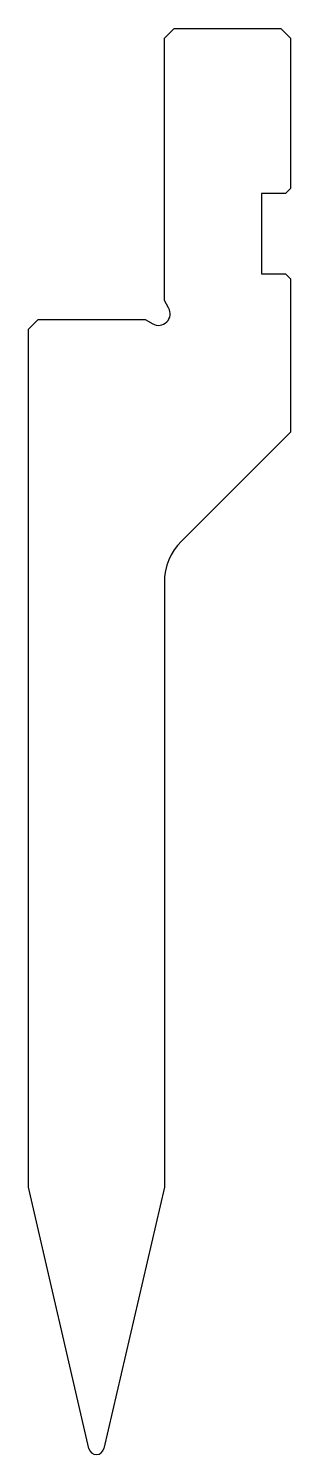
# Model space of a CAD drawing. Header units: millimetres. Extents: x 1506 to 1533, y 1055 to 1202.
import ezdxf

# ---------------------------------------------------------------- set-up
doc = ezdxf.new("R2010")
doc.units = ezdxf.units.MM
doc.layers.add('Default', color=7, linetype='Continuous')

msp = doc.modelspace()

# ---------------------------------------------------------------- linework, layer by layer
at = {"layer": 'Default'}
for p, q in [((1519.94, 1201.3), (1520.94, 1202.3)), ((1519.94, 1174.26), (1519.94, 1201.3)), ((1520.94, 1202.3), (1531.94, 1202.3)), ((1531.94, 1202.3), (1532.94, 1201.3)), ((1532.94, 1201.3), (1532.94, 1185.8)), ((1532.44, 1185.3), (1529.94, 1185.3)), ((1529.94, 1185.3), (1529.94, 1177)), ((1532.94, 1185.8), (1532.44, 1185.3)), ((1529.94, 1177), (1532.44, 1177)), ((1532.44, 1177), (1532.94, 1176.5)), ((1532.94, 1176.5), (1532.94, 1160.7)), ((1520.38, 1173.5), (1519.94, 1174.26)), ((1505.94, 1171.3), (1506.94, 1172.3)), ((1506.94, 1172.3), (1517.98, 1172.3)), ((1517.98, 1172.3), (1518.74, 1171.86)), ((1505.94, 1082.87), (1505.94, 1171.3)), ((1532.94, 1160.7), (1521.7, 1149.46)), ((1519.94, 1145.22), (1519.94, 1082.87)), ((1512.16, 1055.92), (1505.94, 1082.87)), ((1519.94, 1082.87), (1513.72, 1055.92))]:
    msp.add_line(p, q, dxfattribs=at)
for centre, radius, start, end in [((1519.34, 1172.9), 1.2, 240, 30), ((1525.94, 1145.22), 6, 135, 180), ((1512.94, 1056.1), 0.8, 193, 347)]:
    msp.add_arc(centre, radius, start, end, dxfattribs=at)

doc.saveas('drawing.dxf')
